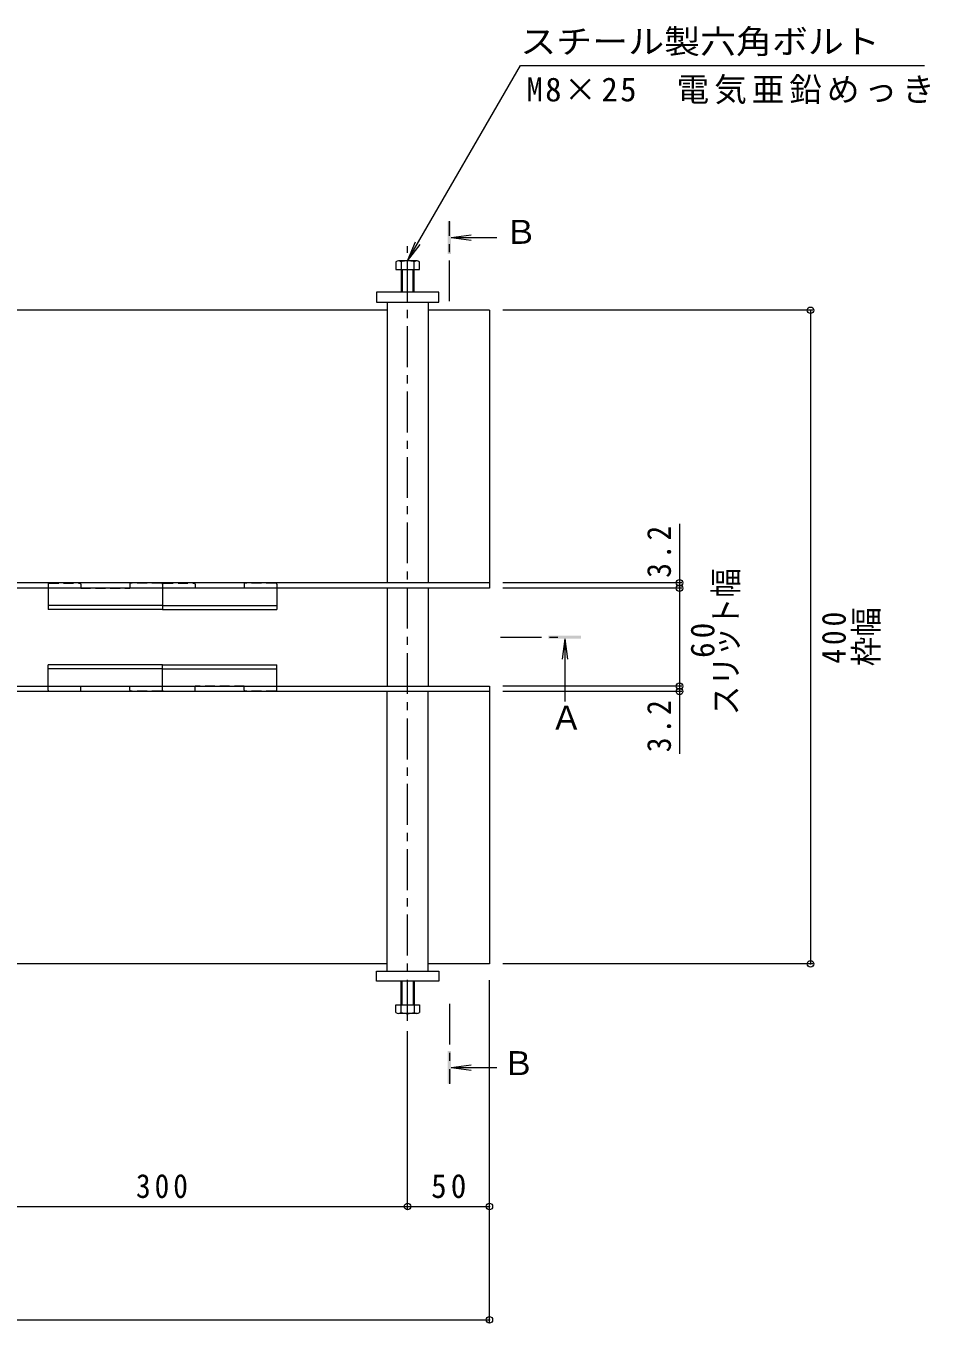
# Model space of a CAD drawing. Units: millimetres at full size, sheet at 1:5; some dimension numbers follow another scale. Extents: x -1311 to 1966, y -1318 to 1367.
# Drawn here: x -533 to 20, y -29 to 764 of the extents above; entities that cross this region are included whole.
import ezdxf
from ezdxf.enums import TextEntityAlignment as Align

# ---------------------------------------------------------------- set-up
doc = ezdxf.new("R2010")
doc.units = ezdxf.units.MM
doc.header["$LTSCALE"] = 5
doc.header["$PDMODE"] = 32
doc.header["$PDSIZE"] = 4
doc.linetypes.add('CHAIN1', pattern=[8, 5, -1, 1, -1])
doc.linetypes.add('DASHED1', pattern=[1.8, 1.2, -0.6])
for name, color, linetype, lineweight in [('4-0_通り芯', 7, 'Continuous', 9), ('4-3_寸法', 7, 'DASHED1', 9), ('4-4_文字', 7, 'Continuous', 9), ('4-5_建具', 7, 'Continuous', 9)]:
    doc.layers.add(name, color=color, linetype=linetype, lineweight=lineweight)
doc.styles.add('ＭＳ ゴシック', font='')
doc.styles.get('ＭＳ ゴシック').set_extended_font_data('MS Gothic')

msp = doc.modelspace()

# ---------------------------------------------------------------- linework, layer by layer
at = {"layer": '4-0_通り芯', "color": 4, "linetype": 'CHAIN1'}
msp.add_line((-299.252, 155.496), (-299.252, 629.603), dxfattribs=at)
at = {"layer": '4-0_通り芯', "color": 2}
for p, q in [((-306.452, 619.982), (-306.452, 615.282)), ((-293.388, 620.582), (-304.588, 620.582)), ((-303.252, 619.982), (-303.252, 601.282)), ((-295.252, 601.282), (-295.252, 619.982)), ((-292.052, 615.282), (-292.052, 619.982)), ((-306.452, 615.282), (-292.052, 615.282)), ((-302.552, 615.282), (-302.552, 601.282)), ((-295.952, 601.282), (-295.952, 615.282)), ((-303.252, 160.582), (-303.252, 179.282)), ((-302.552, 165.282), (-302.552, 179.282)), ((-295.952, 179.282), (-295.952, 165.282)), ((-295.252, 179.282), (-295.252, 160.582)), ((-306.452, 165.282), (-292.052, 165.282)), ((-306.452, 160.582), (-306.452, 165.282)), ((-293.388, 159.982), (-304.588, 159.982)), ((-292.052, 165.282), (-292.052, 160.582))]:
    msp.add_line(p, q, dxfattribs=at)
at = {"layer": '4-0_通り芯'}
for p, q in [((-318.252, 601.282), (-318.252, 595.282)), ((-280.252, 601.282), (-318.252, 601.282)), ((-280.252, 595.282), (-280.252, 601.282)), ((-311.752, 590.282), (-586.752, 590.282)), ((-318.252, 595.282), (-280.252, 595.282)), ((-311.752, 595.282), (-311.752, 423.482)), ((-286.752, 595.282), (-286.752, 423.482)), ((-249.252, 590.282), (-286.752, 590.282)), ((-249.252, 590.282), (-249.252, 420.282)), ((-249.252, 423.482), (-1249.252, 423.482)), ((-249.252, 420.282), (-1249.252, 420.282)), ((-311.752, 420.282), (-311.752, 360.282)), ((-286.752, 420.282), (-286.752, 360.282)), ((-1249.252, 360.282), (-249.252, 360.282)), ((-249.252, 357.082), (-1249.252, 357.082)), ((-311.752, 185.782), (-311.752, 357.082)), ((-286.752, 185.782), (-286.752, 357.082)), ((-311.752, 190.282), (-586.752, 190.282))]:
    msp.add_line(p, q, dxfattribs=at)
msp.add_lwpolyline([(-249.252, 360.282), (-249.252, 190.282), (-286.752, 190.282)], dxfattribs=at)
msp.add_lwpolyline([(-318.252, 185.782), (-280.252, 185.782), (-280.252, 179.782), (-318.252, 179.782)], close=True, dxfattribs=at)
at = {"layer": '4-0_通り芯', "color": 2}
for centre, radius, start, end in [((-304.852, 618.206), 2.39, 47.9749, 132.0251), ((-299.252, 607.174), 13.418, 72.65606, 107.34394), ((-293.652, 618.206), 2.39, 47.9749, 132.0251), ((-304.852, 162.357), 2.39, 227.9749, 312.0251), ((-299.252, 173.389), 13.418, 252.65606, 287.34394), ((-293.652, 162.357), 2.39, 227.9749, 312.0251)]:
    msp.add_arc(centre, radius, start, end, dxfattribs=at)
at = {"layer": '4-3_寸法'}
for p, q in [((-519.252, 422.782), (-519.252, 420.282)), ((-519.252, 422.782), (-519.252, 420.282)), ((-518.752, 423.282), (-499.752, 423.282)), ((-518.752, 423.282), (-499.752, 423.282)), ((-499.252, 422.782), (-499.252, 420.282)), ((-499.252, 422.782), (-499.252, 420.282)), ((-469.252, 422.782), (-469.252, 420.282)), ((-469.252, 422.782), (-469.252, 420.282)), ((-449.752, 423.282), (-468.752, 423.282)), ((-449.752, 423.282), (-468.752, 423.282)), ((-449.252, 422.782), (-449.252, 420.282)), ((-449.252, 422.782), (-449.252, 420.282)), ((-449.252, 422.782), (-449.252, 420.282)), ((-449.252, 422.782), (-449.252, 420.282)), ((-448.752, 423.282), (-429.752, 423.282)), ((-448.752, 423.282), (-429.752, 423.282)), ((-429.252, 422.782), (-429.252, 420.282)), ((-429.252, 422.782), (-429.252, 420.282)), ((-399.252, 422.782), (-399.252, 420.282)), ((-399.252, 422.782), (-399.252, 420.282)), ((-379.752, 423.282), (-398.752, 423.282)), ((-379.752, 423.282), (-398.752, 423.282)), ((-379.252, 422.782), (-379.252, 420.282)), ((-379.252, 422.782), (-379.252, 420.282)), ((-499.252, 420.282), (-469.252, 420.282)), ((-499.252, 420.282), (-469.252, 420.282)), ((-399.252, 420.282), (-429.252, 420.282)), ((-399.252, 420.282), (-429.252, 420.282)), ((-519.252, 357.782), (-519.252, 360.282)), ((-519.252, 357.782), (-519.252, 360.282)), ((-518.752, 357.282), (-499.752, 357.282)), ((-518.752, 357.282), (-499.752, 357.282)), ((-499.252, 360.282), (-469.252, 360.282)), ((-499.252, 357.782), (-499.252, 360.282)), ((-499.252, 360.282), (-469.252, 360.282)), ((-499.252, 357.782), (-499.252, 360.282)), ((-469.252, 357.782), (-469.252, 360.282)), ((-469.252, 357.782), (-469.252, 360.282)), ((-449.752, 357.282), (-468.752, 357.282)), ((-449.752, 357.282), (-468.752, 357.282)), ((-449.252, 357.782), (-449.252, 360.282)), ((-449.252, 357.782), (-449.252, 360.282)), ((-449.252, 357.782), (-449.252, 360.282)), ((-449.252, 357.782), (-449.252, 360.282)), ((-448.752, 357.282), (-429.752, 357.282)), ((-448.752, 357.282), (-429.752, 357.282)), ((-399.252, 360.282), (-429.252, 360.282)), ((-429.252, 357.782), (-429.252, 360.282)), ((-399.252, 360.282), (-429.252, 360.282)), ((-429.252, 357.782), (-429.252, 360.282)), ((-399.252, 357.782), (-399.252, 360.282)), ((-399.252, 357.782), (-399.252, 360.282)), ((-379.752, 357.282), (-398.752, 357.282)), ((-379.752, 357.282), (-398.752, 357.282)), ((-379.252, 357.782), (-379.252, 360.282)), ((-379.252, 357.782), (-379.252, 360.282))]:
    msp.add_line(p, q, dxfattribs=at)
at = {"layer": '4-3_寸法', "linetype": 'Continuous'}
for p, q in [((-519.252, 420.282), (-519.252, 407.282)), ((-519.252, 420.282), (-519.252, 407.282)), ((-449.252, 420.282), (-449.252, 407.282)), ((-449.252, 420.282), (-449.252, 407.282)), ((-449.252, 420.282), (-449.252, 407.282)), ((-449.252, 420.282), (-449.252, 407.282)), ((-379.252, 420.282), (-379.252, 407.282)), ((-379.252, 420.282), (-379.252, 407.282)), ((-449.252, 409.582), (-519.252, 409.582)), ((-449.252, 409.582), (-519.252, 409.582)), ((-449.252, 407.282), (-519.252, 407.282)), ((-449.252, 407.282), (-519.252, 407.282)), ((-449.252, 409.582), (-379.252, 409.582)), ((-449.252, 409.582), (-379.252, 409.582)), ((-449.252, 407.282), (-379.252, 407.282)), ((-449.252, 407.282), (-379.252, 407.282)), ((-449.252, 373.282), (-519.252, 373.282)), ((-519.252, 360.282), (-519.252, 373.282)), ((-449.252, 373.282), (-519.252, 373.282)), ((-519.252, 360.282), (-519.252, 373.282)), ((-449.252, 373.282), (-379.252, 373.282)), ((-449.252, 360.282), (-449.252, 373.282)), ((-449.252, 373.282), (-379.252, 373.282)), ((-449.252, 360.282), (-449.252, 373.282)), ((-449.252, 360.282), (-449.252, 373.282)), ((-449.252, 360.282), (-449.252, 373.282)), ((-379.252, 360.282), (-379.252, 373.282)), ((-379.252, 360.282), (-379.252, 373.282)), ((-449.252, 370.982), (-519.252, 370.982)), ((-449.252, 370.982), (-519.252, 370.982)), ((-449.252, 370.982), (-379.252, 370.982)), ((-449.252, 370.982), (-379.252, 370.982))]:
    msp.add_line(p, q, dxfattribs=at)
at = {"layer": '4-3_寸法'}
for centre, start, end in [((-518.752, 422.782), 90, 180), ((-518.752, 422.782), 90, 180), ((-499.752, 422.782), 0, 90), ((-499.752, 422.782), 0, 90), ((-468.752, 422.782), 90, 180), ((-468.752, 422.782), 90, 180), ((-449.752, 422.782), 0, 90), ((-449.752, 422.782), 0, 90), ((-448.752, 422.782), 90, 180), ((-448.752, 422.782), 90, 180), ((-429.752, 422.782), 0, 90), ((-429.752, 422.782), 0, 90), ((-398.752, 422.782), 90, 180), ((-398.752, 422.782), 90, 180), ((-379.752, 422.782), 0, 90), ((-379.752, 422.782), 0, 90), ((-518.752, 357.782), 180, 270), ((-518.752, 357.782), 180, 270), ((-499.752, 357.782), 270, 0), ((-499.752, 357.782), 270, 0), ((-468.752, 357.782), 180, 270), ((-468.752, 357.782), 180, 270), ((-449.752, 357.782), 270, 0), ((-449.752, 357.782), 270, 0), ((-448.752, 357.782), 180, 270), ((-448.752, 357.782), 180, 270), ((-429.752, 357.782), 270, 0), ((-429.752, 357.782), 270, 0), ((-398.752, 357.782), 180, 270), ((-398.752, 357.782), 180, 270), ((-379.752, 357.782), 270, 0), ((-379.752, 357.782), 270, 0)]:
    msp.add_arc(centre, 0.5, start, end, dxfattribs=at)
at = {"layer": '4-4_文字'}
for p, q in [((-51.229, 590.282), (-240.921, 590.282)), ((-52.729, 590.282), (-52.729, 190.282)), ((-132.921, 459.657), (-132.921, 423.482)), ((-131.421, 423.482), (-240.921, 423.482)), ((-132.921, 423.482), (-132.921, 420.282)), ((-131.421, 420.282), (-240.921, 420.282)), ((-132.921, 420.282), (-132.921, 360.282)), ((-131.421, 360.282), (-240.921, 360.282)), ((-132.921, 360.282), (-132.921, 357.082)), ((-131.421, 357.082), (-240.921, 357.082)), ((-132.921, 357.082), (-132.921, 318.957)), ((-51.229, 190.282), (-240.921, 190.282)), ((-249.252, -28.95), (-249.252, 180.282)), ((-299.252, 40.36), (-299.252, 149.209)), ((-599.252, 41.86), (-299.252, 41.86)), ((-299.252, 41.86), (-249.252, 41.86)), ((-1249.252, -27.45), (-249.252, -27.45))]:
    msp.add_line(p, q, dxfattribs=at)
for p in [(-52.729, 590.282), (-132.921, 423.482), (-132.921, 420.282), (-132.921, 360.282), (-132.921, 357.082), (-52.729, 190.282), (-299.252, 41.86), (-249.252, 41.86), (-249.252, -27.45)]:
    msp.add_point(p, dxfattribs=at)
at = {"layer": '4-5_建具', "color": 4, "linetype": 'CHAIN1'}
for p, q in [((-273.695, 595.782), (-273.695, 644.782)), ((-242.421, 390.282), (-203.153, 390.282)), ((-273.695, 165.958), (-273.695, 116.958))]:
    msp.add_line(p, q, dxfattribs=at)
at = {"layer": '4-5_建具', "color": 4}
for p, q in [((-272.695, 634.782), (-260.302, 636.413)), ((-272.695, 634.782), (-244.695, 634.782)), ((-272.695, 634.782), (-260.302, 633.15)), ((-203.121, 389.282), (-204.752, 376.889)), ((-203.121, 389.282), (-201.489, 376.889)), ((-203.121, 389.282), (-203.121, 350.825)), ((-272.695, 126.958), (-260.302, 128.59)), ((-272.695, 126.958), (-244.695, 126.958)), ((-272.695, 126.958), (-260.302, 125.327))]:
    msp.add_line(p, q, dxfattribs=at)
at = {"layer": '4-5_建具'}
for q in [(-294.468, 632.13), (-291.642, 630.499)]:
    msp.add_line((-299.252, 620.582), q, dxfattribs=at)
msp.add_lwpolyline([(-299.252, 620.582), (-230.288, 740.03), (16.976, 740.03)], dxfattribs=at)
at = {"layer": '4-5_建具', "color": 4}
for points in [[(-272.695, 644.782), (-274.695, 644.782), (-272.695, 624.782), (-274.695, 624.782)], [(-193.121, 389.282), (-193.121, 391.282), (-213.121, 389.282), (-213.121, 391.282)], [(-274.695, 116.958), (-272.695, 116.958), (-274.695, 136.958), (-272.695, 136.958)]]:
    msp.add_solid(points, dxfattribs=at)

# ---------------------------------------------------------------- texts
at = {"layer": '4-4_文字', "color": 2, "style": 'ＭＳ ゴシック', "width": 0.9}
for s, p in [('スリット幅', (-92.894, 342.492)), ('枠幅', (-6.929, 372.532))]:
    msp.add_text(s, height=14.66, rotation=90, dxfattribs=at).set_placement(p, align=Align.BOTTOM_LEFT)
at = {"layer": '4-4_文字', "color": 2, "char_height": 14.66, "attachment_point": 7, "rotation": 90, "style": 'ＭＳ ゴシック'}
for s, insert in [('\\T1.27;\\W0.9;3.2', (-137.921, 426.591)), ('\\T1.27;\\W0.9;400', (-30.936, 374.032)), ('\\T1.27;\\W0.95;60', (-111.29, 377.563)), ('\\T1.27;\\W0.9;3.2', (-137.921, 319.888))]:
    msp.add_mtext(s, dxfattribs=dict(at, insert=insert))
at = {"layer": '4-4_文字', "color": 2, "char_height": 14.66, "attachment_point": 7, "style": 'ＭＳ ゴシック'}
for s, insert in [('\\T1.27;\\W0.9;300', (-465.502, 46.86)), ('\\T1.27;\\W0.95;50', (-284.877, 46.86))]:
    msp.add_mtext(s, dxfattribs=dict(at, insert=insert))
at = {"layer": '4-5_建具', "color": 2, "style": 'ＭＳ ゴシック', "width": 1.1}
msp.add_text('スチール製六角ボルト', height=14.66, dxfattribs=at).set_placement((-230.288, 743.03), align=Align.BOTTOM_LEFT)
at = {"layer": '4-5_建具', "color": 2, "style": 'ＭＳ ゴシック'}
for s, p in [('Ｂ', (-240.007, 626.536)), ('Ａ', (-212.054, 329.166)), ('Ｂ', (-241.496, 117.85))]:
    msp.add_text(s, height=14.66, dxfattribs=at).set_placement(p, align=Align.BOTTOM_LEFT)
at = {"layer": '4-5_建具', "color": 2, "insert": (-226.531, 716.355), "char_height": 14.66, "attachment_point": 7, "style": 'ＭＳ ゴシック'}
msp.add_mtext('\\T1.15;M8×25\u3000電気亜鉛めっき', dxfattribs=at)

doc.saveas('drawing.dxf')
